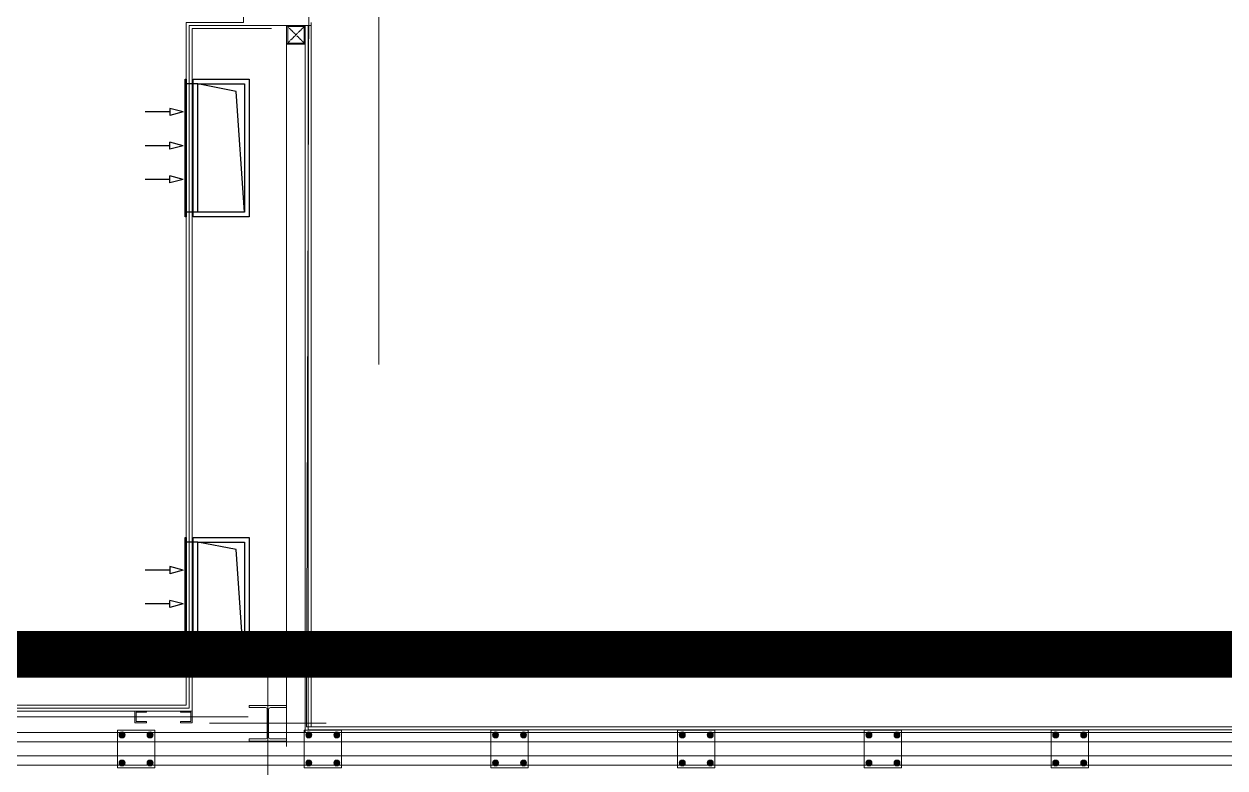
# Model space of a CAD drawing. Header units: centimetres. Extents: x 405464 to 563355, y 50011 to 66875.
# Drawn here: x 513536 to 514051, y 54858 to 55176 of the extents above; entities that cross this region are included whole.
import ezdxf
from ezdxf.enums import TextEntityAlignment as Align

# ---------------------------------------------------------------- set-up
doc = ezdxf.new("R2010")
doc.units = ezdxf.units.CM
for name, pattern in [('CHAIN', [0.3543, 0.2362, -0.0295, 0.0591, -0.0295]), ('DASHDOT', [25.4, 12.7, -6.35, 0, -6.35]), ('M00$0$CENTER', [50.8, 31.75, -6.35, 6.35, -6.35])]:
    doc.linetypes.add(name, pattern=pattern)
doc.layers.get('0').update_dxf_attribs({"lineweight": 9})
doc.layers.add('-MH_Ad', color=1, linetype='Continuous', lineweight=9, true_color=0xff0000)
doc.layers.add('DV_alçıpanel_duvar_yeni', color=1, linetype='Continuous', lineweight=20, true_color=0xff0000)
for name, color, linetype, lineweight in [('0-KRCN-MİMARİ-220526', 8, 'Continuous', 9), ('A_Aks', 30, 'DASHDOT', 9), ('A_Pencere Doğrama-Ex', 140, 'Continuous', 15), ('D_Celik_Profil', 10, 'Continuous', 15), ('DV_Alcipan_Ylt', 93, 'BATTING', 9), ('G_0.09', 254, 'Continuous', 9), ('G_0.13', 145, 'Continuous', 13), ('M00$0$D_Merkez', 51, 'M00$0$CENTER', 13), ('M00$0$D_Profil', 155, 'Continuous', 15), ('M00_Mahal_No$0$MH_Alan', 51, 'Continuous', 9), ('M_DC', 130, 'Continuous', 15), ('MH_Alan', 51, 'Continuous', 9)]:
    doc.layers.add(name, color=color, linetype=linetype, lineweight=lineweight)
doc.layers.add('Em.K - FFU', color=2, linetype='Continuous')
doc.styles.add('M00_Mahal_No$0$Kalin01', font='swissk.ttf')
doc.styles.add('M00_Mahal_No$0$Normal', font='swiss.ttf')
doc.styles.add('MAHAL', font='swissc.ttf')
doc.linetypes.add('BATTING', pattern='A,0.0001,-0.1,[134,ltypeshp.shx,S=0.1,R=0,X=-0.1,Y=0],-0.2,[134,ltypeshp.shx,S=0.1,R=180,X=0.1,Y=0],-0.1', length=0.4001)

# ---------------------------------------------------------------- blocks, each defined once
blk = doc.blocks.new('1_etap')
at = {"color": 8, "ltscale": 40}
blk.add_lwpolyline([(-3231.52, 2848.25), (-3239.52, 2848.25), (-3239.52, 2856.25), (-3231.52, 2856.25)], close=True, dxfattribs=at)
at = {"color": 8}
for points in [[(-3312.02, 2538.5), (-3296.02, 2538.5), (-3296.02, 2554.5), (-3312.02, 2554.5)], [(-3232.02, 2538.5), (-3216.02, 2538.5), (-3216.02, 2554.5), (-3232.02, 2554.5)], [(-3152.02, 2538.5), (-3136.02, 2538.5), (-3136.02, 2554.5), (-3152.02, 2554.5)], [(-3072.02, 2538.5), (-3056.02, 2538.5), (-3056.02, 2554.5), (-3072.02, 2554.5)], [(-2992.02, 2538.5), (-2976.02, 2538.5), (-2976.02, 2554.5), (-2992.02, 2554.5)], [(-2912.02, 2538.5), (-2896.02, 2538.5), (-2896.02, 2554.5), (-2912.02, 2554.5)]]:
    blk.add_lwpolyline(points, close=True, dxfattribs=at)
at = {"layer": 'A_Aks', "color": 8, "ltscale": 10}
for points in [[(-3247.52, 2582.5), (-3247.52, 2532.5)], [(-3272.52, 2557.5), (-3222.52, 2557.5)]]:
    blk.add_lwpolyline(points, dxfattribs=at)
at = {"layer": 'D_Celik_Profil', "color": 8}
blk.add_lwpolyline([(-3255.52, 2550.8), (-3255.52, 2549.9), (-3239.52, 2549.9), (-3239.52, 2550.8), (-3246.47, 2550.8, -0.414214), (-3247.22, 2551.55), (-3247.22, 2563.45, -0.414214), (-3246.47, 2564.2), (-3239.52, 2564.2), (-3239.52, 2565.1), (-3255.52, 2565.1), (-3255.52, 2564.2), (-3248.57, 2564.2, -0.414214), (-3247.82, 2563.45), (-3247.82, 2551.55, -0.414214), (-3248.57, 2550.8)], format="xyb", close=True, dxfattribs=at)
at = {"layer": 'DV_Alcipan_Ylt', "color": 8, "ltscale": 5}
blk.add_line((-3840.02, 2560.2), (-3256.02, 2560.2), dxfattribs=at)
at = {"layer": 'DV_alçıpanel_duvar_yeni', "color": 8}
for p, q in [((-3282.52, 2565.2), (-3282.52, 2857.5)), ((-3281.27, 2563.95), (-3281.27, 2856.25)), ((-3281.27, 2856.25), (-3246.02, 2856.25)), ((-3229.02, 2856.25), (-3258.02, 2856.25)), ((-3239.52, 2547.5), (-3239.52, 2856.25)), ((-3231.52, 2553.5), (-3231.52, 2856.25)), ((-3230.27, 2856.25), (-3230.27, 2554.75)), ((-3229.02, 2556), (-3229.02, 2857.5)), ((-3280.02, 2562.7), (-3280.02, 2855)), ((-3280.02, 2855), (-3246.02, 2855)), ((-3816.02, 2562.7), (-3280.02, 2562.7)), ((-3814.77, 2563.95), (-3281.27, 2563.95)), ((-3813.52, 2565.2), (-3282.52, 2565.2)), ((-2411.02, 2553.5), (-3231.52, 2553.5)), ((-3230.27, 2554.75), (-2411.02, 2554.75)), ((-2411.02, 2556), (-3229.02, 2556)), ((-2418.27, 2539.5), (-3870.52, 2539.5))]:
    blk.add_line(p, q, dxfattribs=at)
at = {"layer": 'Em.K - FFU', "color": 8}
for p, q in [((-3283.02, 2774.29), (-3283.02, 2833.29)), ((-3282.52, 2774.29), (-3282.52, 2833.29)), ((-3277.52, 2831.29), (-3282.52, 2831.29)), ((-3261.14, 2828.03), (-3277.52, 2831.29)), ((-3257.52, 2776.29), (-3261.14, 2828.03)), ((-3283.84, 2819.22), (-3289.61, 2820.76)), ((-3289.61, 2820.76), (-3289.61, 2817.67)), ((-3289.61, 2819.22), (-3300.15, 2819.22)), ((-3283.84, 2819.22), (-3289.61, 2817.67)), ((-3289.61, 2804.79), (-3300.15, 2804.79)), ((-3283.84, 2804.79), (-3289.61, 2806.34)), ((-3289.61, 2803.25), (-3289.61, 2806.34)), ((-3283.84, 2804.79), (-3289.61, 2803.25)), ((-3289.61, 2790.37), (-3300.15, 2790.37)), ((-3283.84, 2790.37), (-3289.61, 2791.91)), ((-3289.61, 2788.82), (-3289.61, 2791.91)), ((-3283.84, 2790.37), (-3289.61, 2788.82)), ((-3277.52, 2776.29), (-3282.52, 2776.29)), ((-3283.02, 2578.1), (-3283.02, 2637.1)), ((-3282.52, 2578.1), (-3282.52, 2637.1)), ((-3277.52, 2635.1), (-3282.52, 2635.1)), ((-3261.14, 2631.84), (-3277.52, 2635.1)), ((-3257.52, 2580.1), (-3261.14, 2631.84)), ((-3283.84, 2623.02), (-3289.61, 2624.57)), ((-3289.61, 2624.57), (-3289.61, 2621.48)), ((-3289.61, 2623.02), (-3300.15, 2623.02)), ((-3283.84, 2623.02), (-3289.61, 2621.48)), ((-3283.84, 2608.6), (-3289.61, 2610.14)), ((-3289.61, 2607.06), (-3289.61, 2610.14)), ((-3289.61, 2608.6), (-3300.15, 2608.6)), ((-3283.84, 2608.6), (-3289.61, 2607.06)), ((-3289.61, 2594.18), (-3300.15, 2594.18)), ((-3283.84, 2594.18), (-3289.61, 2595.72)), ((-3289.61, 2592.63), (-3289.61, 2595.72)), ((-3283.84, 2594.18), (-3289.61, 2592.63)), ((-3277.52, 2580.1), (-3282.52, 2580.1))]:
    blk.add_line(p, q, dxfattribs=at)
for points in [[(-3283.02, 2774.29), (-3283.02, 2833.29), (-3282.52, 2833.29), (-3282.52, 2774.29)], [(-3255.52, 2833.29), (-3255.52, 2774.29), (-3279.52, 2774.29), (-3279.52, 2833.29)], [(-3257.52, 2831.29), (-3257.52, 2776.29), (-3277.52, 2776.29), (-3277.52, 2831.29)], [(-3283.02, 2578.1), (-3283.02, 2637.1), (-3282.52, 2637.1), (-3282.52, 2578.1)], [(-3255.52, 2637.1), (-3255.52, 2578.1), (-3279.52, 2578.1), (-3279.52, 2637.1)], [(-3257.52, 2635.1), (-3257.52, 2580.1), (-3277.52, 2580.1), (-3277.52, 2635.1)]]:
    blk.add_lwpolyline(points, close=True, dxfattribs=at)
at = {"layer": 'G_0.09', "color": 8}
for p, q in [((-3311.19, 2552.5), (-3310.61, 2553.51)), ((-3310.61, 2551.49), (-3311.19, 2552.5)), ((-3310.61, 2553.51), (-3309.44, 2553.51)), ((-3309.44, 2553.51), (-3308.85, 2552.5)), ((-3308.85, 2552.5), (-3309.44, 2551.49)), ((-3298.61, 2553.51), (-3299.19, 2552.5)), ((-3299.19, 2552.5), (-3298.61, 2551.49)), ((-3297.44, 2553.51), (-3298.61, 2553.51)), ((-3296.85, 2552.5), (-3297.44, 2553.51)), ((-3297.44, 2551.49), (-3296.85, 2552.5)), ((-3231.19, 2552.5), (-3230.61, 2553.51)), ((-3230.61, 2551.49), (-3231.19, 2552.5)), ((-3230.61, 2553.51), (-3229.44, 2553.51)), ((-3229.44, 2553.51), (-3228.85, 2552.5)), ((-3228.85, 2552.5), (-3229.44, 2551.49)), ((-3218.61, 2553.51), (-3219.19, 2552.5)), ((-3219.19, 2552.5), (-3218.61, 2551.49)), ((-3217.44, 2553.51), (-3218.61, 2553.51)), ((-3216.85, 2552.5), (-3217.44, 2553.51)), ((-3217.44, 2551.49), (-3216.85, 2552.5)), ((-3151.19, 2552.5), (-3150.61, 2553.51)), ((-3150.61, 2551.49), (-3151.19, 2552.5)), ((-3150.61, 2553.51), (-3149.44, 2553.51)), ((-3149.44, 2553.51), (-3148.85, 2552.5)), ((-3148.85, 2552.5), (-3149.44, 2551.49)), ((-3138.61, 2553.51), (-3139.19, 2552.5)), ((-3139.19, 2552.5), (-3138.61, 2551.49)), ((-3137.44, 2553.51), (-3138.61, 2553.51)), ((-3136.85, 2552.5), (-3137.44, 2553.51)), ((-3137.44, 2551.49), (-3136.85, 2552.5)), ((-3071.19, 2552.5), (-3070.61, 2553.51)), ((-3070.61, 2551.49), (-3071.19, 2552.5)), ((-3070.61, 2553.51), (-3069.44, 2553.51)), ((-3069.44, 2553.51), (-3068.85, 2552.5)), ((-3068.85, 2552.5), (-3069.44, 2551.49)), ((-3058.61, 2553.51), (-3059.19, 2552.5)), ((-3059.19, 2552.5), (-3058.61, 2551.49)), ((-3057.44, 2553.51), (-3058.61, 2553.51)), ((-3056.85, 2552.5), (-3057.44, 2553.51)), ((-3057.44, 2551.49), (-3056.85, 2552.5)), ((-2991.19, 2552.5), (-2990.61, 2553.51)), ((-2990.61, 2551.49), (-2991.19, 2552.5)), ((-2990.61, 2553.51), (-2989.44, 2553.51)), ((-2989.44, 2553.51), (-2988.85, 2552.5)), ((-2988.85, 2552.5), (-2989.44, 2551.49)), ((-2978.61, 2553.51), (-2979.19, 2552.5)), ((-2979.19, 2552.5), (-2978.61, 2551.49)), ((-2977.44, 2553.51), (-2978.61, 2553.51)), ((-2976.85, 2552.5), (-2977.44, 2553.51)), ((-2977.44, 2551.49), (-2976.85, 2552.5)), ((-2911.19, 2552.5), (-2910.61, 2553.51)), ((-2910.61, 2551.49), (-2911.19, 2552.5)), ((-2910.61, 2553.51), (-2909.44, 2553.51)), ((-2909.44, 2553.51), (-2908.85, 2552.5)), ((-2908.85, 2552.5), (-2909.44, 2551.49)), ((-2898.61, 2553.51), (-2899.19, 2552.5)), ((-2899.19, 2552.5), (-2898.61, 2551.49)), ((-2897.44, 2553.51), (-2898.61, 2553.51)), ((-2896.85, 2552.5), (-2897.44, 2553.51)), ((-2897.44, 2551.49), (-2896.85, 2552.5)), ((-3309.44, 2551.49), (-3310.61, 2551.49)), ((-3298.61, 2551.49), (-3297.44, 2551.49)), ((-3229.44, 2551.49), (-3230.61, 2551.49)), ((-3218.61, 2551.49), (-3217.44, 2551.49)), ((-3149.44, 2551.49), (-3150.61, 2551.49)), ((-3138.61, 2551.49), (-3137.44, 2551.49)), ((-3069.44, 2551.49), (-3070.61, 2551.49)), ((-3058.61, 2551.49), (-3057.44, 2551.49)), ((-2989.44, 2551.49), (-2990.61, 2551.49)), ((-2978.61, 2551.49), (-2977.44, 2551.49)), ((-2909.44, 2551.49), (-2910.61, 2551.49)), ((-2898.61, 2551.49), (-2897.44, 2551.49)), ((-3310.61, 2541.51), (-3311.19, 2540.5)), ((-3311.19, 2540.5), (-3310.61, 2539.49)), ((-3309.44, 2541.51), (-3310.61, 2541.51)), ((-3310.61, 2539.49), (-3309.44, 2539.49)), ((-3308.85, 2540.5), (-3309.44, 2541.51)), ((-3309.44, 2539.49), (-3308.85, 2540.5)), ((-3299.19, 2540.5), (-3298.61, 2541.51)), ((-3298.61, 2539.49), (-3299.19, 2540.5)), ((-3298.61, 2541.51), (-3297.44, 2541.51)), ((-3297.44, 2539.49), (-3298.61, 2539.49)), ((-3297.44, 2541.51), (-3296.85, 2540.5)), ((-3296.85, 2540.5), (-3297.44, 2539.49)), ((-3230.61, 2541.51), (-3231.19, 2540.5)), ((-3231.19, 2540.5), (-3230.61, 2539.49)), ((-3229.44, 2541.51), (-3230.61, 2541.51)), ((-3230.61, 2539.49), (-3229.44, 2539.49)), ((-3228.85, 2540.5), (-3229.44, 2541.51)), ((-3229.44, 2539.49), (-3228.85, 2540.5)), ((-3219.19, 2540.5), (-3218.61, 2541.51)), ((-3218.61, 2539.49), (-3219.19, 2540.5)), ((-3218.61, 2541.51), (-3217.44, 2541.51)), ((-3217.44, 2539.49), (-3218.61, 2539.49)), ((-3217.44, 2541.51), (-3216.85, 2540.5)), ((-3216.85, 2540.5), (-3217.44, 2539.49)), ((-3150.61, 2541.51), (-3151.19, 2540.5)), ((-3151.19, 2540.5), (-3150.61, 2539.49)), ((-3149.44, 2541.51), (-3150.61, 2541.51)), ((-3150.61, 2539.49), (-3149.44, 2539.49)), ((-3148.85, 2540.5), (-3149.44, 2541.51)), ((-3149.44, 2539.49), (-3148.85, 2540.5)), ((-3139.19, 2540.5), (-3138.61, 2541.51)), ((-3138.61, 2539.49), (-3139.19, 2540.5)), ((-3138.61, 2541.51), (-3137.44, 2541.51)), ((-3137.44, 2539.49), (-3138.61, 2539.49)), ((-3137.44, 2541.51), (-3136.85, 2540.5)), ((-3136.85, 2540.5), (-3137.44, 2539.49)), ((-3070.61, 2541.51), (-3071.19, 2540.5)), ((-3071.19, 2540.5), (-3070.61, 2539.49)), ((-3069.44, 2541.51), (-3070.61, 2541.51)), ((-3070.61, 2539.49), (-3069.44, 2539.49)), ((-3068.85, 2540.5), (-3069.44, 2541.51)), ((-3069.44, 2539.49), (-3068.85, 2540.5)), ((-3059.19, 2540.5), (-3058.61, 2541.51)), ((-3058.61, 2539.49), (-3059.19, 2540.5)), ((-3058.61, 2541.51), (-3057.44, 2541.51)), ((-3057.44, 2539.49), (-3058.61, 2539.49)), ((-3057.44, 2541.51), (-3056.85, 2540.5)), ((-3056.85, 2540.5), (-3057.44, 2539.49)), ((-2990.61, 2541.51), (-2991.19, 2540.5)), ((-2991.19, 2540.5), (-2990.61, 2539.49)), ((-2989.44, 2541.51), (-2990.61, 2541.51)), ((-2990.61, 2539.49), (-2989.44, 2539.49)), ((-2988.85, 2540.5), (-2989.44, 2541.51)), ((-2989.44, 2539.49), (-2988.85, 2540.5)), ((-2979.19, 2540.5), (-2978.61, 2541.51)), ((-2978.61, 2539.49), (-2979.19, 2540.5)), ((-2978.61, 2541.51), (-2977.44, 2541.51)), ((-2977.44, 2539.49), (-2978.61, 2539.49)), ((-2977.44, 2541.51), (-2976.85, 2540.5)), ((-2976.85, 2540.5), (-2977.44, 2539.49)), ((-2910.61, 2541.51), (-2911.19, 2540.5)), ((-2911.19, 2540.5), (-2910.61, 2539.49)), ((-2909.44, 2541.51), (-2910.61, 2541.51)), ((-2910.61, 2539.49), (-2909.44, 2539.49)), ((-2908.85, 2540.5), (-2909.44, 2541.51)), ((-2909.44, 2539.49), (-2908.85, 2540.5)), ((-2899.19, 2540.5), (-2898.61, 2541.51)), ((-2898.61, 2539.49), (-2899.19, 2540.5)), ((-2898.61, 2541.51), (-2897.44, 2541.51)), ((-2897.44, 2539.49), (-2898.61, 2539.49)), ((-2897.44, 2541.51), (-2896.85, 2540.5)), ((-2896.85, 2540.5), (-2897.44, 2539.49))]:
    blk.add_line(p, q, dxfattribs=at)
at = {"layer": 'G_0.09', "color": 8, "linetype": 'CHAIN', "ltscale": 3}
for p, q in [((-3308.85, 2552.5), (-3311.19, 2552.5)), ((-3310.02, 2553.51), (-3310.02, 2551.49)), ((-3299.19, 2552.5), (-3296.85, 2552.5)), ((-3298.02, 2553.51), (-3298.02, 2551.49)), ((-3228.85, 2552.5), (-3231.19, 2552.5)), ((-3230.02, 2553.51), (-3230.02, 2551.49)), ((-3219.19, 2552.5), (-3216.85, 2552.5)), ((-3218.02, 2553.51), (-3218.02, 2551.49)), ((-3148.85, 2552.5), (-3151.19, 2552.5)), ((-3150.02, 2553.51), (-3150.02, 2551.49)), ((-3139.19, 2552.5), (-3136.85, 2552.5)), ((-3138.02, 2553.51), (-3138.02, 2551.49)), ((-3068.85, 2552.5), (-3071.19, 2552.5)), ((-3070.02, 2553.51), (-3070.02, 2551.49)), ((-3059.19, 2552.5), (-3056.85, 2552.5)), ((-3058.02, 2553.51), (-3058.02, 2551.49)), ((-2988.85, 2552.5), (-2991.19, 2552.5)), ((-2990.02, 2553.51), (-2990.02, 2551.49)), ((-2979.19, 2552.5), (-2976.85, 2552.5)), ((-2978.02, 2553.51), (-2978.02, 2551.49)), ((-2908.85, 2552.5), (-2911.19, 2552.5)), ((-2910.02, 2553.51), (-2910.02, 2551.49)), ((-2899.19, 2552.5), (-2896.85, 2552.5)), ((-2898.02, 2553.51), (-2898.02, 2551.49)), ((-3308.85, 2540.5), (-3311.19, 2540.5)), ((-3310.02, 2539.49), (-3310.02, 2541.51)), ((-3299.19, 2540.5), (-3296.85, 2540.5)), ((-3298.02, 2539.49), (-3298.02, 2541.51)), ((-3228.85, 2540.5), (-3231.19, 2540.5)), ((-3230.02, 2539.49), (-3230.02, 2541.51)), ((-3219.19, 2540.5), (-3216.85, 2540.5)), ((-3218.02, 2539.49), (-3218.02, 2541.51)), ((-3148.85, 2540.5), (-3151.19, 2540.5)), ((-3150.02, 2539.49), (-3150.02, 2541.51)), ((-3139.19, 2540.5), (-3136.85, 2540.5)), ((-3138.02, 2539.49), (-3138.02, 2541.51)), ((-3068.85, 2540.5), (-3071.19, 2540.5)), ((-3070.02, 2539.49), (-3070.02, 2541.51)), ((-3059.19, 2540.5), (-3056.85, 2540.5)), ((-3058.02, 2539.49), (-3058.02, 2541.51)), ((-2988.85, 2540.5), (-2991.19, 2540.5)), ((-2990.02, 2539.49), (-2990.02, 2541.51)), ((-2979.19, 2540.5), (-2976.85, 2540.5)), ((-2978.02, 2539.49), (-2978.02, 2541.51)), ((-2908.85, 2540.5), (-2911.19, 2540.5)), ((-2910.02, 2539.49), (-2910.02, 2541.51)), ((-2899.19, 2540.5), (-2896.85, 2540.5)), ((-2898.02, 2539.49), (-2898.02, 2541.51))]:
    blk.add_line(p, q, dxfattribs=at)
at = {"layer": 'G_0.09', "color": 8}
for centre, radius in [((-3310.02, 2552.5), 1.28), ((-3310.02, 2552.5), 0.917), ((-3310.02, 2552.5), 0.9), ((-3310.02, 2552.5), 0.693), ((-3310.02, 2552.5), 0.64), ((-3310.02, 2552.5), 0.539), ((-3298.02, 2552.5), 1.28), ((-3298.02, 2552.5), 0.917), ((-3298.02, 2552.5), 0.9), ((-3298.02, 2552.5), 0.693), ((-3298.02, 2552.5), 0.64), ((-3298.02, 2552.5), 0.539), ((-3230.02, 2552.5), 1.28), ((-3230.02, 2552.5), 0.917), ((-3230.02, 2552.5), 0.9), ((-3230.02, 2552.5), 0.693), ((-3230.02, 2552.5), 0.64), ((-3230.02, 2552.5), 0.539), ((-3218.02, 2552.5), 1.28), ((-3218.02, 2552.5), 0.917), ((-3218.02, 2552.5), 0.9), ((-3218.02, 2552.5), 0.693), ((-3218.02, 2552.5), 0.64), ((-3218.02, 2552.5), 0.539), ((-3150.02, 2552.5), 1.28), ((-3150.02, 2552.5), 0.917), ((-3150.02, 2552.5), 0.9), ((-3150.02, 2552.5), 0.693), ((-3150.02, 2552.5), 0.64), ((-3150.02, 2552.5), 0.539), ((-3138.02, 2552.5), 1.28), ((-3138.02, 2552.5), 0.917), ((-3138.02, 2552.5), 0.9), ((-3138.02, 2552.5), 0.693), ((-3138.02, 2552.5), 0.64), ((-3138.02, 2552.5), 0.539), ((-3070.02, 2552.5), 1.28), ((-3070.02, 2552.5), 0.917), ((-3070.02, 2552.5), 0.9), ((-3070.02, 2552.5), 0.693), ((-3070.02, 2552.5), 0.64), ((-3070.02, 2552.5), 0.539), ((-3058.02, 2552.5), 1.28), ((-3058.02, 2552.5), 0.917), ((-3058.02, 2552.5), 0.9), ((-3058.02, 2552.5), 0.693), ((-3058.02, 2552.5), 0.64), ((-3058.02, 2552.5), 0.539), ((-2990.02, 2552.5), 1.28), ((-2990.02, 2552.5), 0.917), ((-2990.02, 2552.5), 0.9), ((-2990.02, 2552.5), 0.693), ((-2990.02, 2552.5), 0.64), ((-2990.02, 2552.5), 0.539), ((-2978.02, 2552.5), 1.28), ((-2978.02, 2552.5), 0.917), ((-2978.02, 2552.5), 0.9), ((-2978.02, 2552.5), 0.693), ((-2978.02, 2552.5), 0.64), ((-2978.02, 2552.5), 0.539), ((-2910.02, 2552.5), 1.28), ((-2910.02, 2552.5), 0.917), ((-2910.02, 2552.5), 0.9), ((-2910.02, 2552.5), 0.693), ((-2910.02, 2552.5), 0.64), ((-2910.02, 2552.5), 0.539), ((-2898.02, 2552.5), 1.28), ((-2898.02, 2552.5), 0.917), ((-2898.02, 2552.5), 0.9), ((-2898.02, 2552.5), 0.693), ((-2898.02, 2552.5), 0.64), ((-2898.02, 2552.5), 0.539), ((-3310.02, 2540.5), 1.28), ((-3298.02, 2540.5), 1.28), ((-3230.02, 2540.5), 1.28), ((-3218.02, 2540.5), 1.28), ((-3150.02, 2540.5), 1.28), ((-3138.02, 2540.5), 1.28), ((-3070.02, 2540.5), 1.28), ((-3058.02, 2540.5), 1.28), ((-2990.02, 2540.5), 1.28), ((-2978.02, 2540.5), 1.28), ((-2910.02, 2540.5), 1.28), ((-2898.02, 2540.5), 1.28), ((-3310.02, 2540.5), 0.917), ((-3310.02, 2540.5), 0.9), ((-3310.02, 2540.5), 0.693), ((-3310.02, 2540.5), 0.64), ((-3310.02, 2540.5), 0.539), ((-3298.02, 2540.5), 0.917), ((-3298.02, 2540.5), 0.9), ((-3298.02, 2540.5), 0.693), ((-3298.02, 2540.5), 0.64), ((-3298.02, 2540.5), 0.539), ((-3230.02, 2540.5), 0.917), ((-3230.02, 2540.5), 0.9), ((-3230.02, 2540.5), 0.693), ((-3230.02, 2540.5), 0.64), ((-3230.02, 2540.5), 0.539), ((-3218.02, 2540.5), 0.917), ((-3218.02, 2540.5), 0.9), ((-3218.02, 2540.5), 0.693), ((-3218.02, 2540.5), 0.64), ((-3218.02, 2540.5), 0.539), ((-3150.02, 2540.5), 0.917), ((-3150.02, 2540.5), 0.9), ((-3150.02, 2540.5), 0.693), ((-3150.02, 2540.5), 0.64), ((-3150.02, 2540.5), 0.539), ((-3138.02, 2540.5), 0.917), ((-3138.02, 2540.5), 0.9), ((-3138.02, 2540.5), 0.693), ((-3138.02, 2540.5), 0.64), ((-3138.02, 2540.5), 0.539), ((-3070.02, 2540.5), 0.917), ((-3070.02, 2540.5), 0.9), ((-3070.02, 2540.5), 0.693), ((-3070.02, 2540.5), 0.64), ((-3070.02, 2540.5), 0.539), ((-3058.02, 2540.5), 0.917), ((-3058.02, 2540.5), 0.9), ((-3058.02, 2540.5), 0.693), ((-3058.02, 2540.5), 0.64), ((-3058.02, 2540.5), 0.539), ((-2990.02, 2540.5), 0.917), ((-2990.02, 2540.5), 0.9), ((-2990.02, 2540.5), 0.693), ((-2990.02, 2540.5), 0.64), ((-2990.02, 2540.5), 0.539), ((-2978.02, 2540.5), 0.917), ((-2978.02, 2540.5), 0.9), ((-2978.02, 2540.5), 0.693), ((-2978.02, 2540.5), 0.64), ((-2978.02, 2540.5), 0.539), ((-2910.02, 2540.5), 0.917), ((-2910.02, 2540.5), 0.9), ((-2910.02, 2540.5), 0.693), ((-2910.02, 2540.5), 0.64), ((-2910.02, 2540.5), 0.539), ((-2898.02, 2540.5), 0.917), ((-2898.02, 2540.5), 0.9), ((-2898.02, 2540.5), 0.693), ((-2898.02, 2540.5), 0.64), ((-2898.02, 2540.5), 0.539)]:
    blk.add_circle(centre, radius, dxfattribs=at)
at = {"layer": 'G_0.09', "color": 8, "linetype": 'Continuous'}
for centre, start, end in [((-3310.02, 2552.5), 72, 252), ((-3310.02, 2552.5), 72, 252), ((-3310.02, 2552.5), 252, 72), ((-3310.02, 2552.5), 252, 72), ((-3298.02, 2552.5), 108, 288), ((-3298.02, 2552.5), 108, 288), ((-3298.02, 2552.5), 288, 108), ((-3298.02, 2552.5), 288, 108), ((-3230.02, 2552.5), 72, 252), ((-3230.02, 2552.5), 72, 252), ((-3230.02, 2552.5), 252, 72), ((-3230.02, 2552.5), 252, 72), ((-3218.02, 2552.5), 108, 288), ((-3218.02, 2552.5), 108, 288), ((-3218.02, 2552.5), 288, 108), ((-3218.02, 2552.5), 288, 108), ((-3150.02, 2552.5), 72, 252), ((-3150.02, 2552.5), 72, 252), ((-3150.02, 2552.5), 252, 72), ((-3150.02, 2552.5), 252, 72), ((-3138.02, 2552.5), 108, 288), ((-3138.02, 2552.5), 108, 288), ((-3138.02, 2552.5), 288, 108), ((-3138.02, 2552.5), 288, 108), ((-3070.02, 2552.5), 72, 252), ((-3070.02, 2552.5), 72, 252), ((-3070.02, 2552.5), 252, 72), ((-3070.02, 2552.5), 252, 72), ((-3058.02, 2552.5), 108, 288), ((-3058.02, 2552.5), 108, 288), ((-3058.02, 2552.5), 288, 108), ((-3058.02, 2552.5), 288, 108), ((-2990.02, 2552.5), 72, 252), ((-2990.02, 2552.5), 72, 252), ((-2990.02, 2552.5), 252, 72), ((-2990.02, 2552.5), 252, 72), ((-2978.02, 2552.5), 108, 288), ((-2978.02, 2552.5), 108, 288), ((-2978.02, 2552.5), 288, 108), ((-2978.02, 2552.5), 288, 108), ((-2910.02, 2552.5), 72, 252), ((-2910.02, 2552.5), 72, 252), ((-2910.02, 2552.5), 252, 72), ((-2910.02, 2552.5), 252, 72), ((-2898.02, 2552.5), 108, 288), ((-2898.02, 2552.5), 108, 288), ((-2898.02, 2552.5), 288, 108), ((-2898.02, 2552.5), 288, 108), ((-3310.02, 2540.5), 108, 288), ((-3310.02, 2540.5), 108, 288), ((-3310.02, 2540.5), 288, 108), ((-3310.02, 2540.5), 288, 108), ((-3298.02, 2540.5), 72, 252), ((-3298.02, 2540.5), 72, 252), ((-3298.02, 2540.5), 252, 72), ((-3298.02, 2540.5), 252, 72), ((-3230.02, 2540.5), 108, 288), ((-3230.02, 2540.5), 108, 288), ((-3230.02, 2540.5), 288, 108), ((-3230.02, 2540.5), 288, 108), ((-3218.02, 2540.5), 72, 252), ((-3218.02, 2540.5), 72, 252), ((-3218.02, 2540.5), 252, 72), ((-3218.02, 2540.5), 252, 72), ((-3150.02, 2540.5), 108, 288), ((-3150.02, 2540.5), 108, 288), ((-3150.02, 2540.5), 288, 108), ((-3150.02, 2540.5), 288, 108), ((-3138.02, 2540.5), 72, 252), ((-3138.02, 2540.5), 72, 252), ((-3138.02, 2540.5), 252, 72), ((-3138.02, 2540.5), 252, 72), ((-3070.02, 2540.5), 108, 288), ((-3070.02, 2540.5), 108, 288), ((-3070.02, 2540.5), 288, 108), ((-3070.02, 2540.5), 288, 108), ((-3058.02, 2540.5), 72, 252), ((-3058.02, 2540.5), 72, 252), ((-3058.02, 2540.5), 252, 72), ((-3058.02, 2540.5), 252, 72), ((-2990.02, 2540.5), 108, 288), ((-2990.02, 2540.5), 108, 288), ((-2990.02, 2540.5), 288, 108), ((-2990.02, 2540.5), 288, 108), ((-2978.02, 2540.5), 72, 252), ((-2978.02, 2540.5), 72, 252), ((-2978.02, 2540.5), 252, 72), ((-2978.02, 2540.5), 252, 72), ((-2910.02, 2540.5), 108, 288), ((-2910.02, 2540.5), 108, 288), ((-2910.02, 2540.5), 288, 108), ((-2910.02, 2540.5), 288, 108), ((-2898.02, 2540.5), 72, 252), ((-2898.02, 2540.5), 72, 252), ((-2898.02, 2540.5), 252, 72), ((-2898.02, 2540.5), 252, 72)]:
    blk.add_arc(centre, 0.72, start, end, dxfattribs=at)
at = {"layer": 'G_0.09', "color": 8}
for centre, start, end in [((-3310.02, 2552.5), 100, 10), ((-3298.02, 2552.5), 170, 80), ((-3230.02, 2552.5), 100, 10), ((-3218.02, 2552.5), 170, 80), ((-3150.02, 2552.5), 100, 10), ((-3138.02, 2552.5), 170, 80), ((-3070.02, 2552.5), 100, 10), ((-3058.02, 2552.5), 170, 80), ((-2990.02, 2552.5), 100, 10), ((-2978.02, 2552.5), 170, 80), ((-2910.02, 2552.5), 100, 10), ((-2898.02, 2552.5), 170, 80), ((-3310.02, 2540.5), 350, 260), ((-3298.02, 2540.5), 280, 190), ((-3230.02, 2540.5), 350, 260), ((-3218.02, 2540.5), 280, 190), ((-3150.02, 2540.5), 350, 260), ((-3138.02, 2540.5), 280, 190), ((-3070.02, 2540.5), 350, 260), ((-3058.02, 2540.5), 280, 190), ((-2990.02, 2540.5), 350, 260), ((-2978.02, 2540.5), 280, 190), ((-2910.02, 2540.5), 350, 260), ((-2898.02, 2540.5), 280, 190)]:
    blk.add_arc(centre, 0.64, start, end, dxfattribs=at)
at = {"layer": 'G_0.13', "color": 8}
for p, q in [((-2411.02, 2553.5), (-3860.52, 2553.5)), ((-2411.02, 2549.5), (-3860.52, 2549.5)), ((-2411.02, 2543.5), (-3866.52, 2543.5))]:
    blk.add_line(p, q, dxfattribs=at)
at = {"layer": 'M00$0$D_Merkez', "color": 8, "ltscale": 0.015}
for points in [[(-3231.52, 2848.25), (-3239.52, 2856.25)], [(-3239.52, 2848.25), (-3231.52, 2856.25)]]:
    blk.add_lwpolyline(points, dxfattribs=at)
at = {"layer": 'M00$0$D_Profil', "color": 8, "ltscale": 40}
blk.add_lwpolyline([(-3232.02, 2848.75), (-3239.02, 2848.75), (-3239.02, 2855.75), (-3232.02, 2855.75)], close=True, dxfattribs=at)
at = {"layer": 'M_DC', "color": 8, "lineweight": -2}
for points in [[(-3299.53, 2562.2), (-3299.53, 2562.7), (-3304.52, 2562.7), (-3304.52, 2557.7), (-3299.53, 2557.7), (-3299.53, 2558.2), (-3304.02, 2558.2), (-3304.02, 2562.2)], [(-3285.02, 2562.2), (-3285.02, 2562.7), (-3280.02, 2562.7), (-3280.02, 2557.7), (-3285.02, 2557.7), (-3285.02, 2558.2), (-3280.52, 2558.2), (-3280.52, 2562.2)]]:
    blk.add_lwpolyline(points, close=True, dxfattribs=at)
at = {"color": 8, "linetype": 'ByBlock', "lineweight": -2}
for tag, height, style, p in [('MAHALNO', 15.68, 'M00_Mahal_No$0$Kalin01', (-1403.52, 5183, -22.72)), ('MAHALADI', 25.09, 'M00_Mahal_No$0$Normal', (-1403.52, 5151.64, -22.72)), ('MAHALNO', 9.8, 'M00_Mahal_No$0$Kalin01', (-1049.84, 5038.22)), ('MAHALADI', 15.68, 'M00_Mahal_No$0$Normal', (-1049.84, 5018.62)), ('MAHALNO', 19.6, 'M00_Mahal_No$0$Kalin01', (585.19, 4515.87)), ('MAHALADI', 31.36, 'M00_Mahal_No$0$Normal', (585.19, 4476.67)), ('MAHALNO', 19.6, 'M00_Mahal_No$0$Kalin01', (543.65, 3917.94)), ('MAHALADI', 31.36, 'M00_Mahal_No$0$Normal', (543.65, 3878.74)), ('MAHALNO', 19.6, 'M00_Mahal_No$0$Kalin01', (175.42, 3438.17)), ('MAHALADI', 31.36, 'M00_Mahal_No$0$Normal', (175.42, 3398.97)), ('MAHALNO', 15.68, 'M00_Mahal_No$0$Kalin01', (662.5, 3278.68)), ('MAHALADI', 25.09, 'M00_Mahal_No$0$Normal', (662.5, 3247.32)), ('MAHALNO', 9.8, 'M00_Mahal_No$0$Kalin01', (928.42, 2524.93)), ('MAHALADI', 15.68, 'M00_Mahal_No$0$Normal', (928.42, 2505.33)), ('MAHALNO', 19.6, 'M00_Mahal_No$0$Kalin01', (683.01, 1295.87)), ('MAHALADI', 31.36, 'M00_Mahal_No$0$Normal', (683.01, 1256.67))]:
    blk.add_attdef(tag, text='', height=height, dxfattribs=dict(at, style=style)).set_placement(p, align=Align.MIDDLE_CENTER)
at = {"layer": 'A_Pencere Doğrama-Ex', "color": 8, "style": 'MAHAL'}
for p in [(163.41, 4608.46), (585.7, 4362.45), (584.07, 3781.1), (404.74, 3207.04), (477.62, 2356.77), (647.13, 1093.28), (160.83, 91.11)]:
    blk.add_attdef('KOT', p, '', height=10, dxfattribs=at)
at = {"layer": 'M00_Mahal_No$0$MH_Alan', "color": 8, "style": 'M00_Mahal_No$0$Normal'}
for height, p in [(25.09, (-1403.52, 5114.01, -22.72)), (15.68, (-1049.84, 4995.1)), (31.36, (585.19, 4429.63)), (31.36, (543.65, 3831.7)), (31.36, (175.42, 3351.93)), (25.09, (662.5, 3209.69)), (15.68, (928.42, 2481.81)), (31.36, (683.01, 1209.63))]:
    blk.add_attdef('ALAN', text='', height=height, dxfattribs=at).set_placement(p, align=Align.MIDDLE_CENTER)
blk = doc.blocks.new('a_aks')
at = {"layer": 'A_Aks', "color": 8, "ltscale": 200}
blk.add_line((9330, 5308.05), (9330, -831.11), dxfattribs=at)
blk = doc.blocks.new('mimari_yeni_durum')
at = {"layer": 'A_Aks', "color": 8}
blk.add_blockref('a_aks', (0, 0), dxfattribs=at)
blk = doc.blocks.new('A$C17b1b0ad')
at = {"layer": 'MH_Alan', "color": 8}
for points in [[(9300.98, 3247.5), (10102.5, 3247.5), (10102.5, 3220), (10118.98, 3220), (10118.98, 2613), (9298.98, 2613)], [(8716.48, 2622.2), (9247.48, 2622.2), (9247.48, 2914.5), (9271.98, 2914.5), (9271.98, 3220), (8691.98, 3220), (8691.98, 2914.5), (8716.48, 2914.5)]]:
    blk.add_lwpolyline(points, close=True, dxfattribs=at)
blk = doc.blocks.new('A$C9e52caec')
at = {"color": 8}
blk.add_blockref('1_etap', (12530, 57), dxfattribs=at)
at = {"color": 1, "linetype": 'DASHDOT', "ltscale": 250, "true_color": 0xe60000, "const_width": 20}
blk.add_lwpolyline([(50, 2495), (930, 2495), (930, 1707), (1765, 1707), (1765, 4249), (1550, 4249), (1550, 5141.5), (8706.98, 5141.5), (8706.98, 2644), (12614.5, 2644), (12614.5, -227.5), (-33, -227.5), (-33, 2495)], close=True, dxfattribs=at)
at = {"layer": '-MH_Ad', "color": 8}
blk.add_blockref('A$C17b1b0ad', (0, 0), dxfattribs=at)
at = {"color": 8}
blk.add_blockref('mimari_yeni_durum', (0, 0), dxfattribs=at)

msp = doc.modelspace()

# ---------------------------------------------------------------- block references
at = {"layer": '0-KRCN-MİMARİ-220526', "rotation": 359.999999999997}
msp.add_blockref('A$C9e52caec', (504358.27, 52262.37, 74), dxfattribs=at)

doc.saveas('drawing.dxf')
